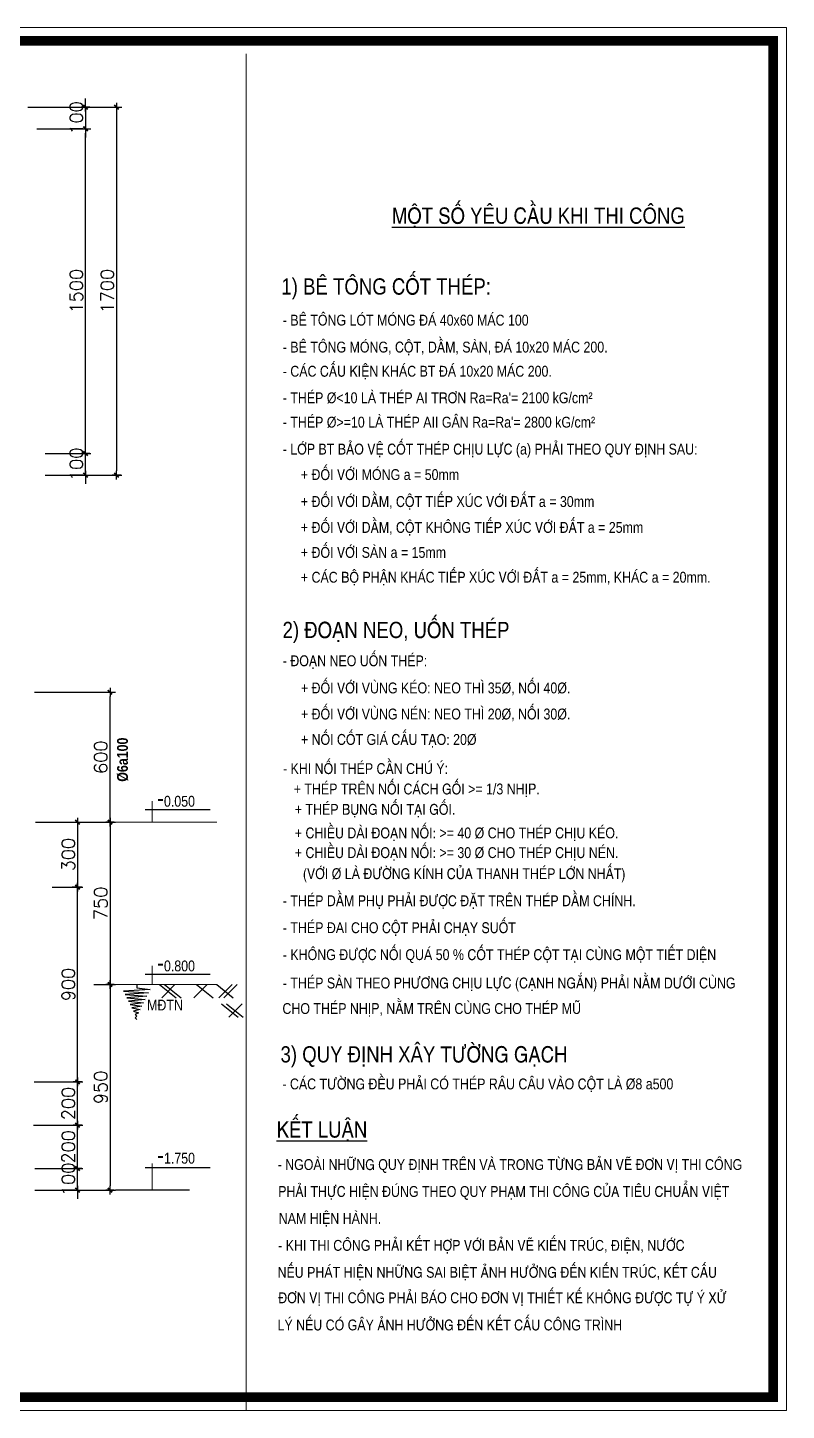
# Model space of a CAD drawing. Header units: millimetres. Extents: x 615730 to 2792744, y 139412 to 597571.
# Drawn here: x 1140865 to 1154888, y 280981 to 306528 of the extents above; entities that cross this region are included whole.
import ezdxf

# ---------------------------------------------------------------- set-up
doc = ezdxf.new("R2010")
doc.units = ezdxf.units.MM
doc.header["$MEASUREMENT"] = 0
doc.header["$PDMODE"] = 34
doc.linetypes.add('CAPNUOC', pattern=[4, 2.5, -0.5, 0.5, -0.5])
doc.layers.get('0').update_dxf_attribs({"lineweight": 5})
for name, color, linetype in [('2C', 251, 'Continuous'), ('2L', 7, 'Continuous'), ('H', 252, 'Continuous')]:
    doc.layers.add(name, color=color, linetype=linetype)
for name, color, linetype, lineweight in [('KT', 148, 'Continuous', 18), ('thay', 7, 'Continuous', 15), ('TRUC', 155, 'CAPNUOC', 5)]:
    doc.layers.add(name, color=color, linetype=linetype, lineweight=lineweight)
doc.styles.add('500', font='', dxfattribs={"height": 500})
doc.styles.add('AVO', font='', dxfattribs={"height": 200})
doc.styles.add('romans', font='romans.shx', dxfattribs={"height": 240})
doc.styles.add('UNIVER', font='')
doc.styles.add('VN', font='')
doc.styles.get('500').set_extended_font_data('VNI-Helve-Condense')
doc.styles.get('AVO').set_extended_font_data('VNI-Helve-Condense')
doc.styles.get('UNIVER').set_extended_font_data('VNI-Helve-Condense', bold=True)
doc.styles.get('VN').set_extended_font_data('VNI-Helve-Condense')
doc.dimstyles.new('25', dxfattribs={"dimtxt": 160, "dimasz": 80, "dimexe": 100, "dimexo": 0, "dimgap": 50, "dimtad": 1, "dimdec": 0, "dimlfac": 0.25, "dimdsep": 46, "dimtxsty": 'romans', "dimblk": ']', "dimcen": 50, "dimdle": 100, "dimclrd": 148, "dimclre": 148, "dimclrt": 2, "dimadec": 0, "dimazin": 0, "dimtfac": 0.4, "dimtdec": 0, "dimtix": 1, "dimtmove": 2, "dimatfit": 3, "dimldrblk": ']', "dimfxl": 1, "dimtvp": 0.004, "dimtolj": 1, "dimarcsym": 0})

# ---------------------------------------------------------------- blocks, each defined once
blk = doc.blocks.new(']')
for p, q in [((1, 0), (-1, 0)), ((0, 1), (0, -1))]:
    blk.add_line(p, q)
at = {"color": 9, "const_width": 0.4}
blk.add_lwpolyline([(-0.51, -0.51), (0.51, 0.51)], dxfattribs=at)
blk = doc.blocks.new('*D811')
at = {"layer": '2L', "color": 148, "lineweight": -2, "transparency": 16777216}
for p, q in [((1141191, 298660), (1142035, 298660)), ((1141935, 298740), (1141935, 298820)), ((1141935, 298260), (1141935, 298660)), ((1141191, 298260), (1142035, 298260)), ((1141935, 298180), (1141935, 298100))]:
    blk.add_line(p, q, dxfattribs=at)
at = {"layer": 'DEFPOINTS', "color": 0, "transparency": 16777216}
for p in [(1141191, 298660), (1141935, 298660), (1141191, 298260)]:
    blk.add_point(p, dxfattribs=at)
at = {"layer": '2L', "color": 148, "lineweight": -2, "transparency": 16777216, "xscale": 80, "yscale": 80, "zscale": 80}
for p, rotation in [((1141935, 298660), 270), ((1141935, 298260), 90)]:
    blk.add_blockref(']', p, dxfattribs=dict(at, rotation=rotation))
at = {"layer": '2L', "color": 2, "transparency": 16777216, "insert": (1141765, 298460), "char_height": 240, "attachment_point": 5, "rotation": 90, "style": 'romans'}
blk.add_mtext('\\A1;100', dxfattribs=at)
blk = doc.blocks.new('*D812')
at = {"layer": '2L', "color": 148, "lineweight": -2, "transparency": 16777216}
for p, q in [((1141032, 304660), (1142035, 304660)), ((1141935, 298740), (1141935, 304580)), ((1141191, 298660), (1142035, 298660))]:
    blk.add_line(p, q, dxfattribs=at)
at = {"layer": 'DEFPOINTS', "color": 0, "transparency": 16777216}
for p in [(1141032, 304660), (1141935, 304660), (1141191, 298660)]:
    blk.add_point(p, dxfattribs=at)
at = {"layer": '2L', "color": 148, "lineweight": -2, "transparency": 16777216, "xscale": 80, "yscale": 80, "zscale": 80}
for p, rotation in [((1141935, 304660), 90), ((1141935, 298660), 270)]:
    blk.add_blockref(']', p, dxfattribs=dict(at, rotation=rotation))
at = {"layer": '2L', "color": 2, "transparency": 16777216, "insert": (1141765, 301660), "char_height": 240, "attachment_point": 5, "rotation": 90, "style": 'romans'}
blk.add_mtext('\\A1;1500', dxfattribs=at)
blk = doc.blocks.new('*D813')
at = {"layer": '2L', "color": 148, "lineweight": -2, "transparency": 16777216}
for p, q in [((1140866, 305060), (1142607, 305060)), ((1142507, 304980), (1142507, 298340)), ((1142035, 298260), (1142607, 298260))]:
    blk.add_line(p, q, dxfattribs=at)
at = {"layer": 'DEFPOINTS', "color": 0, "transparency": 16777216}
for p in [(1140866, 305060), (1142035, 298260), (1142507, 298260)]:
    blk.add_point(p, dxfattribs=at)
at = {"layer": '2L', "color": 148, "lineweight": -2, "transparency": 16777216, "xscale": 80, "yscale": 80, "zscale": 80}
for p, rotation in [((1142507, 305060), 90), ((1142507, 298260), 270)]:
    blk.add_blockref(']', p, dxfattribs=dict(at, rotation=rotation))
at = {"layer": '2L', "color": 2, "transparency": 16777216, "insert": (1142337, 301660), "char_height": 240, "attachment_point": 5, "rotation": 90, "style": 'romans'}
blk.add_mtext('\\A1;1700', dxfattribs=at)
blk = doc.blocks.new('*D816')
at = {"layer": '2L', "color": 148, "lineweight": -2, "transparency": 16777216}
for p, q in [((1141405, 305060), (1142035, 305060)), ((1141935, 305140), (1141935, 305220)), ((1141935, 305060), (1141935, 304660)), ((1141405, 304660), (1142035, 304660)), ((1141935, 304580), (1141935, 304500))]:
    blk.add_line(p, q, dxfattribs=at)
at = {"layer": 'DEFPOINTS', "color": 0, "transparency": 16777216}
for p in [(1141405, 305060), (1141405, 304660), (1141935, 304660)]:
    blk.add_point(p, dxfattribs=at)
at = {"layer": '2L', "color": 148, "lineweight": -2, "transparency": 16777216, "xscale": 80, "yscale": 80, "zscale": 80}
for p, rotation in [((1141935, 305060), 270), ((1141935, 304660), 90)]:
    blk.add_blockref(']', p, dxfattribs=dict(at, rotation=rotation))
at = {"layer": '2L', "color": 2, "transparency": 16777216, "insert": (1141765, 304860), "char_height": 240, "attachment_point": 5, "rotation": 90, "style": 'romans'}
blk.add_mtext('\\A1;100', dxfattribs=at)
blk = doc.blocks.new('*D817')
at = {"layer": '2L', "color": 148, "lineweight": -2, "transparency": 16777216}
for p, q in [((1141317, 290649), (1141887, 290649)), ((1141787, 287129), (1141787, 290569)), ((1140987, 287049), (1141887, 287049))]:
    blk.add_line(p, q, dxfattribs=at)
at = {"layer": 'DEFPOINTS', "color": 0, "transparency": 16777216}
for p in [(1141317, 290649), (1141787, 290649), (1140987, 287049)]:
    blk.add_point(p, dxfattribs=at)
at = {"layer": '2L', "color": 148, "lineweight": -2, "transparency": 16777216, "xscale": 80, "yscale": 80, "zscale": 80}
for p, rotation in [((1141787, 290649), 90), ((1141787, 287049), 270)]:
    blk.add_blockref(']', p, dxfattribs=dict(at, rotation=rotation))
at = {"layer": '2L', "color": 2, "transparency": 16777216, "insert": (1141617, 288849), "char_height": 240, "attachment_point": 5, "rotation": 90, "style": 'romans'}
blk.add_mtext('\\A1;900', dxfattribs=at)
blk = doc.blocks.new('*D818')
at = {"layer": '2L', "color": 148, "lineweight": -2, "transparency": 16777216}
for p, q in [((1140997, 285449), (1141887, 285449)), ((1141787, 285529), (1141787, 285609)), ((1141787, 285049), (1141787, 285449)), ((1140997, 285049), (1141887, 285049)), ((1141787, 284969), (1141787, 284889))]:
    blk.add_line(p, q, dxfattribs=at)
at = {"layer": 'DEFPOINTS', "color": 0, "transparency": 16777216}
for p in [(1140997, 285449), (1141787, 285449), (1140997, 285049)]:
    blk.add_point(p, dxfattribs=at)
at = {"layer": '2L', "color": 148, "lineweight": -2, "transparency": 16777216, "xscale": 80, "yscale": 80, "zscale": 80}
for p, rotation in [((1141787, 285449), 270), ((1141787, 285049), 90)]:
    blk.add_blockref(']', p, dxfattribs=dict(at, rotation=rotation))
at = {"layer": '2L', "color": 2, "transparency": 16777216, "insert": (1141617, 285249), "char_height": 240, "attachment_point": 5, "rotation": 90, "style": 'romans'}
blk.add_mtext('\\A1;100', dxfattribs=at)
blk = doc.blocks.new('*D819')
at = {"layer": '2L', "color": 148, "lineweight": -2, "transparency": 16777216}
for p, q in [((1142087, 288849), (1142487, 288849)), ((1142387, 288769), (1142387, 285129)), ((1141297, 285049), (1142487, 285049))]:
    blk.add_line(p, q, dxfattribs=at)
at = {"layer": 'DEFPOINTS', "color": 0, "transparency": 16777216}
for p in [(1142087, 288849), (1141297, 285049), (1142387, 285049)]:
    blk.add_point(p, dxfattribs=at)
at = {"layer": '2L', "color": 148, "lineweight": -2, "transparency": 16777216, "xscale": 80, "yscale": 80, "zscale": 80}
for p, rotation in [((1142387, 288849), 90), ((1142387, 285049), 270)]:
    blk.add_blockref(']', p, dxfattribs=dict(at, rotation=rotation))
at = {"layer": '2L', "color": 2, "transparency": 16777216, "insert": (1142217, 286949), "char_height": 240, "attachment_point": 5, "rotation": 90, "style": 'romans'}
blk.add_mtext('\\A1;950', dxfattribs=at)
blk = doc.blocks.new('*D820')
at = {"layer": '2L', "color": 148, "lineweight": -2, "transparency": 16777216}
for p, q in [((1140987, 287049), (1141887, 287049)), ((1141787, 286330), (1141787, 286969)), ((1140971, 286250), (1141887, 286250))]:
    blk.add_line(p, q, dxfattribs=at)
at = {"layer": 'DEFPOINTS', "color": 0, "transparency": 16777216}
for p in [(1140987, 287049), (1141787, 287049), (1140971, 286250)]:
    blk.add_point(p, dxfattribs=at)
at = {"layer": '2L', "color": 148, "lineweight": -2, "transparency": 16777216, "xscale": 80, "yscale": 80, "zscale": 80}
for p, rotation in [((1141787, 287049), 90), ((1141787, 286250), 270)]:
    blk.add_blockref(']', p, dxfattribs=dict(at, rotation=rotation))
at = {"layer": '2L', "color": 2, "transparency": 16777216, "insert": (1141617, 286650), "char_height": 240, "attachment_point": 5, "rotation": 90, "style": 'romans'}
blk.add_mtext('\\A1;200', dxfattribs=at)
blk = doc.blocks.new('*D821')
at = {"layer": '2L', "color": 148, "lineweight": -2, "transparency": 16777216}
for p, q in [((1140971, 286250), (1141887, 286250)), ((1141787, 285529), (1141787, 286170)), ((1140997, 285449), (1141887, 285449))]:
    blk.add_line(p, q, dxfattribs=at)
at = {"layer": 'DEFPOINTS', "color": 0, "transparency": 16777216}
for p in [(1140971, 286250), (1141787, 286250), (1140997, 285449)]:
    blk.add_point(p, dxfattribs=at)
at = {"layer": '2L', "color": 148, "lineweight": -2, "transparency": 16777216, "xscale": 80, "yscale": 80, "zscale": 80}
for p, rotation in [((1141787, 286250), 90), ((1141787, 285449), 270)]:
    blk.add_blockref(']', p, dxfattribs=dict(at, rotation=rotation))
at = {"layer": '2L', "color": 2, "transparency": 16777216, "insert": (1141617, 285850), "char_height": 240, "attachment_point": 5, "rotation": 90, "style": 'romans'}
blk.add_mtext('\\A1;200', dxfattribs=at)
blk = doc.blocks.new('*D822')
at = {"layer": '2L', "color": 148, "lineweight": -2, "transparency": 16777216}
for p, q in [((1141012, 291849), (1141887, 291849)), ((1141787, 291769), (1141787, 290729)), ((1141787, 290649), (1141687, 290649))]:
    blk.add_line(p, q, dxfattribs=at)
at = {"layer": 'DEFPOINTS', "color": 0, "transparency": 16777216}
for p in [(1141012, 291849), (1141787, 290649), (1141787, 290649)]:
    blk.add_point(p, dxfattribs=at)
at = {"layer": '2L', "color": 148, "lineweight": -2, "transparency": 16777216, "xscale": 80, "yscale": 80, "zscale": 80}
for p, rotation in [((1141787, 291849), 90), ((1141787, 290649), 270)]:
    blk.add_blockref(']', p, dxfattribs=dict(at, rotation=rotation))
at = {"layer": '2L', "color": 2, "transparency": 16777216, "insert": (1141617, 291249), "char_height": 240, "attachment_point": 5, "rotation": 90, "style": 'romans'}
blk.add_mtext('\\A1;300', dxfattribs=at)
blk = doc.blocks.new('*D823')
at = {"layer": '2L', "color": 148, "lineweight": -2, "transparency": 16777216}
for p, q in [((1140992, 294249), (1142487, 294249)), ((1142387, 291929), (1142387, 294169)), ((1141012, 291849), (1142487, 291849))]:
    blk.add_line(p, q, dxfattribs=at)
at = {"layer": 'DEFPOINTS', "color": 0, "transparency": 16777216}
for p in [(1140992, 294249), (1142387, 294249), (1141012, 291849)]:
    blk.add_point(p, dxfattribs=at)
at = {"layer": '2L', "color": 148, "lineweight": -2, "transparency": 16777216, "xscale": 80, "yscale": 80, "zscale": 80}
for p, rotation in [((1142387, 294249), 90), ((1142387, 291849), 270)]:
    blk.add_blockref(']', p, dxfattribs=dict(at, rotation=rotation))
at = {"layer": '2L', "color": 2, "transparency": 16777216, "insert": (1142217, 293049), "char_height": 240, "attachment_point": 5, "rotation": 90, "style": 'romans'}
blk.add_mtext('\\A1;600', dxfattribs=at)
blk = doc.blocks.new('*D827')
at = {"layer": '2L', "color": 148, "lineweight": -2, "transparency": 16777216}
for p, q in [((1141542, 291849), (1142487, 291849)), ((1142387, 291769), (1142387, 288929)), ((1142087, 288849), (1142487, 288849))]:
    blk.add_line(p, q, dxfattribs=at)
at = {"layer": 'DEFPOINTS', "color": 0, "transparency": 16777216}
for p in [(1141542, 291849), (1142087, 288849), (1142387, 288849)]:
    blk.add_point(p, dxfattribs=at)
at = {"layer": '2L', "color": 148, "lineweight": -2, "transparency": 16777216, "xscale": 80, "yscale": 80, "zscale": 80}
for p, rotation in [((1142387, 291849), 90), ((1142387, 288849), 270)]:
    blk.add_blockref(']', p, dxfattribs=dict(at, rotation=rotation))
at = {"layer": '2L', "color": 2, "transparency": 16777216, "insert": (1142217, 290349), "char_height": 240, "attachment_point": 5, "rotation": 90, "style": 'romans'}
blk.add_mtext('\\A1;750', dxfattribs=at)

msp = doc.modelspace()

# ---------------------------------------------------------------- linework, layer by layer
at = {"layer": '2C', "ltscale": 2}
for p, q in [((1143302.1, 288849.1, -15.9), (1143609.3, 288603.4, -15.9)), ((1143587.8, 288849.1, -15.9), (1143342.1, 288603.4, -15.9)), ((1143394.2, 288849.1, -15.9), (1143701.4, 288603.4, -15.9)), ((1144182.3, 288849.1, -15.9), (1143936.5, 288603.4, -15.9)), ((1143988.7, 288849.1, -15.9), (1144295.9, 288603.4, -15.9)), ((1144358.5, 288849.1, -15.9), (1144665.7, 288603.4, -15.9)), ((1144644.3, 288849.1, -15.9), (1144398.5, 288603.4, -15.9)), ((1144736.4, 288849.1, -15.9), (1144490.7, 288603.4, -15.9)), ((1144450.7, 288491.1, -15.9), (1144757.9, 288245.3, -15.9)), ((1144542.8, 288491.1, -15.9), (1144850, 288245.3, -15.9)), ((1144828.6, 288491.1, -15.9), (1144582.8, 288245.3, -15.9))]:
    msp.add_line(p, q, dxfattribs=at)
at = {"layer": '2C', "ltscale": 2, "elevation": -15.9}
msp.add_lwpolyline([(1142881.9, 288849.1), (1142881.9, 288787.7), (1143127.6, 288757), (1142636.1, 288726.3), (1143096.9, 288695.5), (1142666.8, 288664.8), (1143066.2, 288634.1), (1142697.6, 288603.4), (1143035.5, 288572.7), (1142728.3, 288541.9), (1143004.8, 288511.2), (1142759, 288480.5), (1142974, 288449.8), (1142789.7, 288419.1), (1142943.3, 288388.3), (1142820.4, 288357.6), (1142912.6, 288326.9), (1142851.2, 288296.2), (1142881.9, 288265.5), (1142851.2, 288234.7), (1142881.9, 288204)], dxfattribs=at)
at = {"layer": '2L'}
for p, q in [((1144241.2, 292073.5, -15.9), (1143034.3, 292073.5, -15.9)), ((1144241.2, 289031.2, -15.9), (1143034.3, 289031.2, -15.9)), ((1144241.2, 285464.4, -15.9), (1143034.3, 285464.4, -15.9)), ((1143856.1, 285048.9, -15.9), (1142487.4, 285048.9, -15.9))]:
    msp.add_line(p, q, dxfattribs=at)
at = {"layer": 'H', "const_width": 182.5, "elevation": -15.9}
msp.add_lwpolyline([(1119001.1, 281224.6), (1154644.9, 281224.6), (1154644.9, 306284.7), (1119001.1, 306284.7)], close=True, dxfattribs=at)
at = {"layer": 'KT', "ltscale": 10, "elevation": -15.9}
msp.add_lwpolyline([(1144903, 306041.4), (1144903, 280981.3)], dxfattribs=at)
at = {"layer": 'thay', "linetype": 'Continuous', "elevation": -15.9}
msp.add_lwpolyline([(1118757.8, 280981.3), (1154888.2, 280981.3), (1154888.2, 306528), (1118757.8, 306528)], close=True, dxfattribs=at)
at = {"layer": 'TRUC', "elevation": -15.9}
for points in [[(1144363.5, 291848.9), (1142487.4, 291848.9)], [(1144363.5, 288849.1), (1142487.4, 288849.1)]]:
    msp.add_lwpolyline(points, dxfattribs=at)

# ---------------------------------------------------------------- texts
at = {"layer": '2L'}
for s, height, style, p in [('%%UMOÄT SOÁ YEÂU CAÀU KHI THI COÂNG', 300, 'VN', (1147596.8, 302904.8)), ('1) BEÂ TOÂNG COÁT THEÙP:', 300, 'VN', (1145554.5, 301596.1)), ('- BEÂ TOÂNG LOÙT MOÙNG ÑAÙ 40x60 MAÙC 100', 200, 'VN', (1145579.8, 301023.9)), ('- BEÂ TOÂNG MOÙNG, COÄT, DAÀM, SAØN, ÑAÙ 10x20 MAÙC 200.', 200, 'VN', (1145579.8, 300526.1)), ('- CAÙC CAÁU KIEÄN KHAÙC BT ÑAÙ 10x20 MAÙC 200.', 200, 'VN', (1145579.8, 300080)), ("- THEÙP Þ<10 LAØ THEÙP AI TRÔN Ra=Ra'= 2100 kG/cm²", 200, 'VN', (1145579.8, 299588.8)), ("- THEÙP Þ>=10 LAØ THEÙP AII GAÂN Ra=Ra'= 2800 kG/cm²", 200, 'VN', (1145579.8, 299138.9)), ('- LÔÙP BT BAÛO VEÄ COÁT THEÙP CHÒU LÖÏC (a) PHAÛI THEO QUY ÑÒNH SAU:', 200, 'VN', (1145579.8, 298641.1)), ('     + ÑOÁI VÔÙI MOÙNG a = 50mm', 200, 'VN', (1145595.8, 298170.4)), ('     + ÑOÁI VÔÙI DAÀM, COÄT TIEÁP XUÙC VÔÙI ÑAÁT a = 30mm', 200, 'VN', (1145595.8, 297672.6)), ('     + ÑOÁI VÔÙI DAÀM, COÄT KHOÂNG TIEÁP XUÙC VÔÙI ÑAÁT a = 25mm', 200, 'VN', (1145595.8, 297194.3)), ('     + ÑOÁI VÔÙI SAØN a = 15mm', 200, 'VN', (1145595.8, 296732.4)), ('     + CAÙC BOÄ PHAÄN KHAÙC TIEÁP XUÙC VÔÙI ÑAÁT a = 25mm, KHAÙC a = 20mm.', 200, 'VN', (1145595.8, 296274)), ('2) ÑOAÏN NEO, UOÁN THEÙP', 300, 'VN', (1145576.6, 295249.9)), ('- ÑOAÏN NEO UOÁN THEÙP:', 200, 'VN', (1145581, 294730.2)), ('     + ÑOÁI VÔÙI VUØNG KEÙO: NEO THÌ 35Þ, NOÁI 40Þ.', 200, 'VN', (1145597, 294228.2)), ('     + ÑOÁI VÔÙI VUØNG NEÙN: NEO THÌ 20Þ, NOÁI 30Þ.', 200, 'VN', (1145597, 293746.7)), ('     + NOÁI COÁT GIAÙ CAÁU TAÏO: 20Þ', 200, 'VN', (1145597, 293276.4)), ('- THEÙP DAÀM PHUÏ PHAÛI ÑÖÔÏC ÑAËT TREÂN THEÙP DAÀM CHÍNH.', 200, 'VN', (1145581, 290296.3)), ('- THEÙP ÑAI CHO COÄT PHAÛI CHAÏY SUOÁT', 200, 'VN', (1145581, 289798.5)), ('- KHOÂNG ÑÖÔÏC NOÁI QUAÙ 50 %%% COÁT THEÙP COÄT TAÏI CUØNG MOÄT TIEÁT DIEÄN', 200, 'VN', (1145581, 289300.7)), ('- THEÙP SAØN THEO PHÖÔNG CHÒU LÖÏC (CAÏNH NGAÉN) PHAÛI NAÈM DÖÔÙI CUØNG ', 200, 'VN', (1145581, 288776.7)), ('MÑTN', 200, 'AVO', (1143072.7, 288369.2, -15.9)), ('CHO THEÙP NHÒP, NAÈM TREÂN CUØNG CHO THEÙP MUÕ', 200, 'VN', (1145574.5, 288305.4)), ('3) QUY ÑÒNH XAÂY TÖÔØNG GAÏCH', 300, 'VN', (1145538.8, 287408.9)), ('- CAÙC TÖÔØNG ÑEÀU PHAÛI COÙ THEÙP RAÂU CAÂU VAØO COÄT LAØ Þ8 a500', 200, 'VN', (1145573, 286912)), ('%%UKEÁT LUAÄN', 300, 'VN', (1145466.7, 286021.5)), ('- NGOAØI NHÖÕNG QUY ÑÒNH TREÂN VAØ TRONG TÖØNG BAÛN VEÕ ÑÔN VÒ THI COÂNG', 200, 'VN', (1145485, 285422.7)), ('PHAÛI THÖÏC HIEÄN ÑUÙNG THEO QUY PHAÏM THI COÂNG CUÛA TIEÂU CHUAÅN VIEÄT', 200, 'VN', (1145495.4, 284924.9)), ('NAM HIEÄN HAØNH.', 200, 'VN', (1145505.8, 284427.1)), ('- KHI THI COÂNG PHAÛI KEÁT HÔÏP VÔÙI BAÛN VEÕ KIEÁN TRUÙC, ÑIEÄN, NÖÔÙC', 200, 'VN', (1145495.4, 283929.3)), ('NEÁU PHAÙT HIEÄN NHÖÕNG SAI BIEÄT AÛNH HÖÔÛNG ÑEÁN KIEÁN TRUÙC, KEÁT CAÁU', 200, 'VN', (1145484.3, 283431.5)), ('ÑÔN VÒ THI COÂNG PHAÛI BAÙO CHO ÑÔN VÒ THIEÁT KEÁ KHOÂNG ÑÖÔÏC TÖÏ YÙ XÖÛ', 200, 'VN', (1145497.5, 282960.8)), ('LYÙ NEÁU COÙ GAÂY AÛNH HÖÔÛNG ÑEÁN KEÁT CAÁU COÂNG TRÌNH', 200, 'VN', (1145483.6, 282458.8))]:
    msp.add_text(s, height=height, dxfattribs=dict(at, style=style)).set_placement(p)
at = {"layer": '2L', "style": 'UNIVER'}
msp.add_text('Þ6a100', height=200, rotation=90, dxfattribs=at).set_placement((1142717.3, 292595.6, -15.9))
at = {"layer": '2L', "lineweight": -2, "style": 'VN'}
for s, p in [('- KHI NOÁI THEÙP CAÀN CHUÙ YÙ:', (1145584.3, 292738.6)), ('+ THEÙP TREÂN NOÁI CAÙCH GOÁI >= 1/3 NHÒP.', (1145782.6, 292361.6)), ('+ THEÙP BUÏNG NOÁI TAÏI GOÁI.', (1145803, 291985.2)), ('+ CHIEÀU DAØI ÑOAÏN NOÁI: >= 40 %%222 CHO THEÙP CHÒU KEÙO.', (1145803, 291549.7)), ('+ CHIEÀU DAØI ÑOAÏN NOÁI: >= 30 %%222 CHO THEÙP CHÒU NEÙN.', (1145803, 291185.7)), ('(VÔÙI Þ LAØ ÑÖÔØNG KÍNH CUÛA THANH THEÙP LÔÙN NHAÁT)', (1145951.5, 290797))]:
    msp.add_text(s, height=200, dxfattribs=at).set_placement(p)
at = {"layer": '2L', "char_height": 325, "attachment_point": 1, "style": '500'}
for s, insert in [('-{\\H0.6154x;0.050}', (1143260.4, 292459.6, -15.9)), ('-{\\H0.6154x;0.800}', (1143260.4, 289417.2, -15.9)), ('-{\\H0.6154x;1.750}', (1143260.4, 285864.7, -15.9))]:
    msp.add_mtext(s, dxfattribs=dict(at, insert=insert))

# ---------------------------------------------------------------- dimensions: what is measured, and where the dimension line sits
at = {"layer": '2L'}
for base, p1, p2, picture, middle in [((1142507.1, 298260.1, -15.9), (1140865.5, 305060.1, -15.9), (1142035.4, 298260.1, -15.9), '*D813', (1142337.1, 301660.1, -15.9)), ((1141935.4, 304660.1, -15.9), (1141404.9, 305060.1, -15.9), (1141404.9, 304660.1, -15.9), '*D816', (1141765.4, 304860.1, -15.9)), ((1141935.4, 298660.1, -15.9), (1141191.3, 298260.1, -15.9), (1141191.3, 298660.1, -15.9), '*D811', (1141765.4, 298460.1, -15.9)), ((1142387.4, 294248.6, -15.9), (1141011.8, 291848.9, -15.9), (1140991.8, 294248.6, -15.9), '*D823', (1142217.4, 293048.7, -15.9)), ((1141787.4, 290649.1, -15.9), (1141011.8, 291848.9, -15.9), (1141787.4, 290649.1, -15.9), '*D822', (1141617.4, 291249, -15.9)), ((1142387.4, 288849.1, -15.9), (1141542.4, 291848.9, -15.9), (1142087.4, 288849.1, -15.9), '*D827', (1142217.4, 290349, -15.9)), ((1141787.4, 290649.1, -15.9), (1140987.3, 287048.9, -15.9), (1141316.6, 290649.1, -15.9), '*D817', (1141617.4, 288849, -15.9)), ((1142387.4, 285048.9, -15.9), (1142087.4, 288849.1, -15.9), (1141297.4, 285048.9, -15.9), '*D819', (1142217.4, 286949, -15.9)), ((1141787.4, 287048.9, -15.9), (1140970.8, 286250.1, -15.9), (1140987.3, 287048.9, -15.9), '*D820', (1141617.4, 286649.5, -15.9)), ((1141787.4, 286250.1, -15.9), (1140997.4, 285448.9, -15.9), (1140970.8, 286250.1, -15.9), '*D821', (1141617.4, 285849.5, -15.9)), ((1141787.4, 285448.9, -15.9), (1140997.4, 285048.9, -15.9), (1140997.4, 285448.9, -15.9), '*D818', (1141617.4, 285248.9, -15.9))]:
    dim = msp.add_linear_dim(base=base, p1=p1, p2=p2, angle=90, dimstyle='25', dxfattribs=at)
    dim.commit()
    dim.dimension.update_dxf_attribs({"geometry": picture, "text_midpoint": middle})
dim = msp.add_linear_dim(base=(1141935.4, 304660.1, -15.9), p1=(1141191.3, 298660.1, -15.9), p2=(1141031.5, 304660.1, -15.9), angle=90, dimstyle='25', override={"dimtmove": 1}, dxfattribs=at)
dim.commit()
dim.dimension.update_dxf_attribs({"geometry": '*D812', "text_midpoint": (1141765.4, 301660.1, -15.9)})

# ---------------------------------------------------------------- leaders
for points, override in [([(1143163.7, 291848.9, -15.9), (1143163.7, 292235.1, -15.9)], {"dimasz": 1, "dimgap": 1, "dimtad": 0, "dimldrblk": 'Open90', "dimlwd": 9}), ([(1143163.7, 288849.1, -15.9), (1143163.7, 289192.8, -15.9)], {"dimasz": 1, "dimgap": 1, "dimtad": 0, "dimldrblk": 'Open90', "dimlwd": 9}), ([(1143163.7, 285048.9, -15.9), (1143163.7, 285544.7, -15.9)], {"dimasz": 1, "dimtad": 0, "dimlwd": 9})]:
    msp.add_leader(points, dimstyle='25', override=override, dxfattribs=at)

doc.saveas('drawing.dxf')
